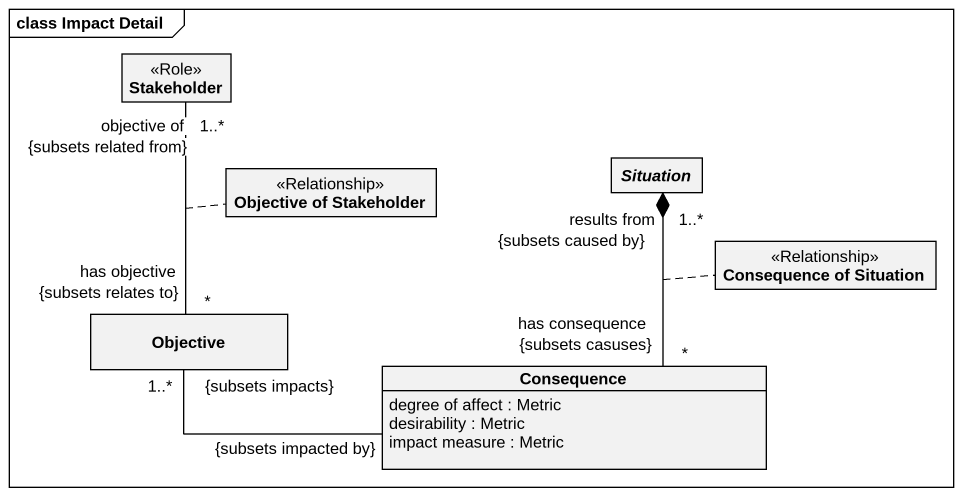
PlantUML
@startuml
mainframe class Impact Detail
hide circle
hide empty members
class Stakeholder <<Role>>
abstract class Situation
class "Objective of Stakeholder" as Objective_of_Stakeholder <<Relationship>>
class "Consequence of Situation" as Consequence_of_Situation <<Relationship>>
class Objective
class Consequence {
  degree of affect : Metric
  desirability : Metric
  impact measure : Metric
}
Stakeholder "objective of\n1..*\n{subsets related from}" -- "has objective\n*\n{subsets relates to}" Objective
(Stakeholder, Objective) .. Objective_of_Stakeholder
Situation "results from\n1..*\n{subsets caused by}" *-- "has consequence\n*\n{subsets casuses}" Consequence
(Situation, Consequence) .. Consequence_of_Situation
Consequence "{subsets impacted by}" -left- "1..*\n{subsets impacts}" Objective
@enduml
